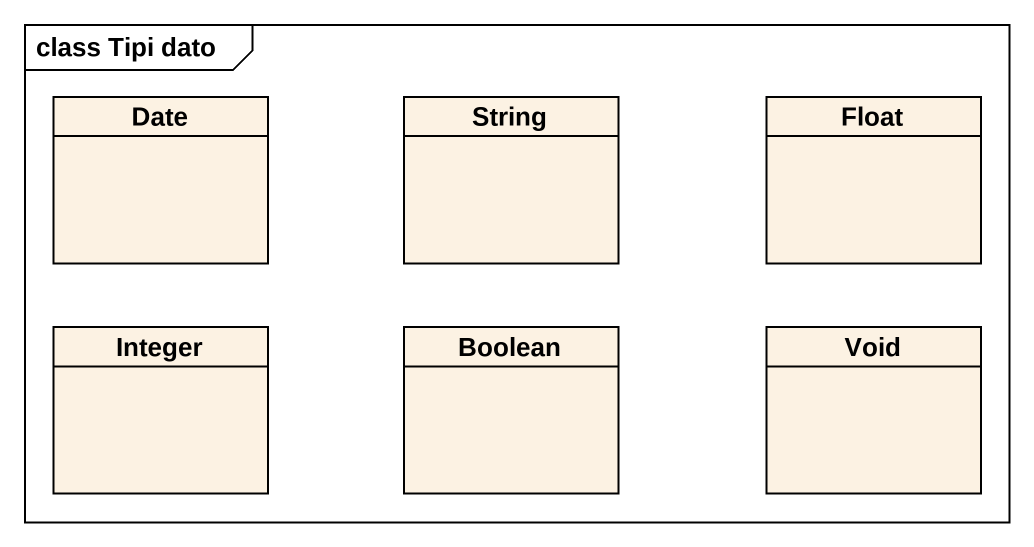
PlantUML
@startuml
mainframe class Tipi dato
hide circle
hide empty members
class Date
class String
class Float
class Integer
class Boolean
class Void
@enduml
